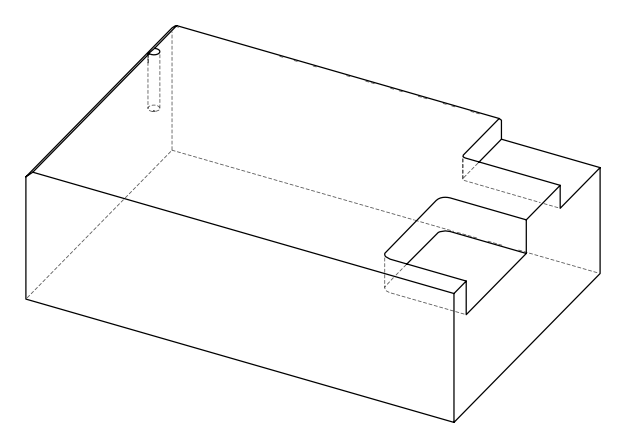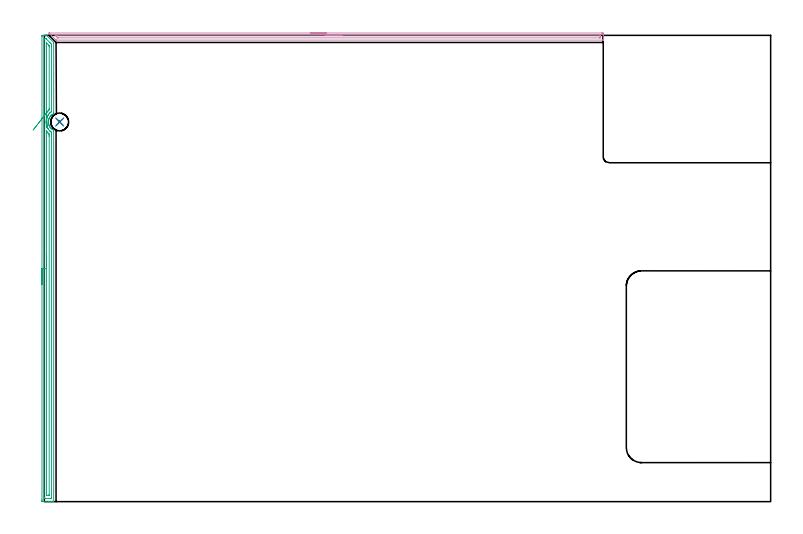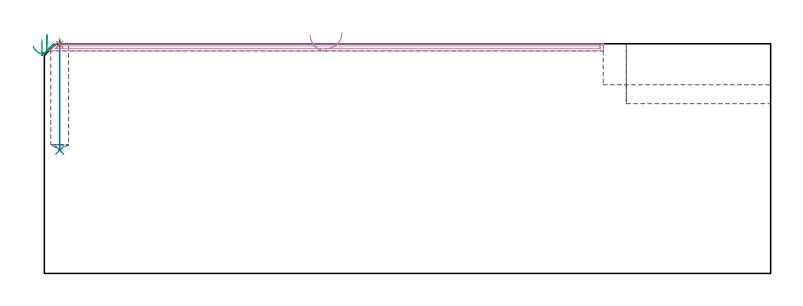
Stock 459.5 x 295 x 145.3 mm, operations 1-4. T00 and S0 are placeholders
(PLAN: 6 operations, 4 tool changes, 126.2 min)
(1 SPOT_DRILL | STEP1POCKET | NXT0321_9005460120000 | 0.03 min | 1 mm3)
(2 DRILL_BLIND_HOLE_INTO_CENTER | STEP1POCKET | UGT0301_508 | 0.28 min | 6490 mm3)
(3 AREA_MILL | FG_CHAMFER_SURFACE | UGT0205_001 | 7.33 min | 8045 mm3)
(4 AREA_MILL_1 | FG_CHAMFER_SURFACE_1 | UGT0205_001 | 5.75 min | 3549 mm3)
(5 MILL_CORNER_NOTCH_RECTANGULAR | CORNER_NOTCH_RECTANGULAR | NXT0201_008 | Follow Part, ap 1.5, ae 75% | 83.26 min | 220953 mm3)
(6 MILL_SLOT | SLOT_PARTIAL_RECTANGULAR | NXT0201_012 | Follow Part, ap 4, ae 75% | 29.59 min | 418311 mm3)
(TOOL NXT0321_9005460120000 | NC Spot Drill, 142deg, 12mm, Carbide, Uncoated | D12 PA142 FL30 Z2)
(TOOL UGT0301_508 | Carbide Drill 11.3 mm | D11.3 PA118 FL94 Z2)
(TOOL UGT0205_001 | Chamfer Mill 20 x 3 x 45 deg. | D20 FL50 Z2)
(TOOL NXT0201_008 | ENDMILL 6mm [2P460-0600-NA 1630] | D6 FL26 Z6)
(TOOL NXT0201_012 | ENDMILL 16mm [2P460-1600-NA 1630] | D16 FL38 Z6)
(OP 1 SPOT_DRILL)
G17 G21 G94 G90
T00 M6
G54
G17 G0 G90 X9.7 Y240.2 S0 M3
G43 Z155.3 H0
G94 G81 G98 Z144.814 F250. R148.3
G80
M5
M2
(OP 2 DRILL_BLIND_HOLE_INTO_CENTER)
G17 G21 G94 G90
T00 M6
G54
G17 G0 G90 X9.7 Y240.2 S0 M3
G43 Z155.3 H0
G94 G81 G98 Z78. F250. R147.3
G80
M5
M2
(OP 3 AREA_MILL)
G17 G21 G94 G90
T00 M6
G54
G17 G0 G90 X-1.5 Y137.5 S1061 M3
G43 Z155.3 H0
Z147.9
G94 G1 Y137.538 Z147.028 F250.
Y137.652 Z146.163
Y137.841 Z145.312
Y138.103 Z144.48
Y138.437 Z143.674
Y138.84 Z142.9
Y139.308 Z142.164
Y139.84 Z141.472
Y140.429 Z140.829
Y141.072 Z140.24
Y141.764 Z139.708
Y142.5 Z139.24
Y143.274 Z138.837
Y144.08 Z138.503
Y144.912 Z138.241
Y145.764 Z138.052
Y146.628 Z137.938
Y147.5 Z137.9
Y294.388
X-1.498 Y294.543 Z137.902
X-1.491 Y294.998 Z137.905
X-1.248 Y295. Z138.149
X-0.918 Z138.478
X-0.358 Z139.039
X-0.027 Z139.368
X1.284 Z140.683
X1.309 Z140.708
X1.393 Y294.998 Z140.79
X1.415 Y294.983 Z140.813
X1.635 Y294.766 Z141.034
X5.763 Y290.637 Z145.161
X5.783 Y290.619 Z145.179
X5.901 Y290.504 Z145.283
X5.9 Y289.923 Z145.3
Y246.169
X5.894 Y245.371 Z145.292
X5.766 Y245.297 Z145.166
X5.604 Y245.215 Z145.004
X5.313 Y245.048 Z144.713
X5.028 Y244.866 Z144.427
X4.979 Y244.83 Z144.378
X4.872 Y244.75 Z144.27
X4.677 Y244.605 Z144.076
X4.498 Y244.455 Z143.898
X4.341 Y244.323 Z143.741
X4.142 Y244.126 Z143.542
X3.954 Y243.91 Z143.354
X3.848 Y243.787 Z143.247
X3.804 Y243.729 Z143.203
X3.575 Y243.43 Z142.973
X3.258 Y242.924 Z142.656
X3.066 Y242.538 Z142.465
X2.913 Y242.151 Z142.309
X2.89 Y242.095 Z142.287
X2.749 Y241.645 Z142.148
X2.662 Y241.258 Z142.059
X2.649 Y241.201 Z142.047
X2.589 Y240.753 Z141.986
X2.568 Y240.345 Z141.954
X2.564 Y240.307
Y240.266 Z141.957
Y240.261 Z141.956
X2.566 Y240.163 Z141.957
X2.571 Y239.978 Z141.958
Y239.919 Z141.961
Y239.861 Z141.963
X2.612 Y239.472 Z142.006
X2.617 Y239.414 Z142.013
X2.647 Y239.247 Z142.045
X2.69 Y239.026 Z142.081
X2.699 Y238.968 Z142.093
X2.818 Y238.519 Z142.214
X2.868 Y238.374 Z142.267
X2.973 Y238.076 Z142.372
X3.109 Y237.77 Z142.506
X3.258 Y237.471 Z142.656
X3.283 Y237.43 Z142.681
X3.431 Y237.184 Z142.83
X3.536 Y237.037 Z142.935
X3.568 Y236.993 Z142.967
X3.713 Y236.794 Z143.107
X3.761 Y236.726 Z143.156
X4.143 Y236.269 Z143.542
X4.352 Y236.069 Z143.752
X4.427 Y236.005 Z143.826
X4.571 Y235.881 Z143.97
X4.742 Y235.752 Z144.139
X5.029 Y235.533 Z144.426
X5.145 Y235.454 Z144.542
X5.226 Y235.399 Z144.623
X5.318 Y235.346 Z144.715
X5.489 Y235.248 Z144.887
X5.86 Y235.058 Z145.26
X5.893 Y235.038 Z145.293
X5.9 Y234.561 Z145.3
Y0.166
X5.897 Y0.01 Z145.288
X5.852 Y0.008 Z145.243
X5.468 Y0. Z144.867
X5.088 Z144.488
X4.427 Z143.822
X3.206 Z142.603
X2.645 Z142.04
X-0.918 Y0.001 Z138.479
X-1.165 Y0.003 Z138.232
X-1.491 Y0.007 Z137.906
X-1.493 Y0.036 Z137.904
X-1.498 Y0.612 Z137.902
X-1.5 Y1.196 Z137.9
Y147.5
X-0.086 Z139.314
X-0.085 Y292.661 Z139.315
X-0.084 Y292.72 Z139.316
X-0.079 Y292.837 Z139.321
X-0.07 Y292.99 Z139.33
X-0.027 Y292.992 Z139.373
X0.468 Y292.998 Z139.868
X0.864 Y292.995 Z140.264
X0.92 Y292.991 Z140.32
X0.952 Y292.986 Z140.352
X0.982 Y292.959 Z140.382
X1.105 Y292.842 Z140.505
X1.348 Y292.602 Z140.748
X3.536 Y290.414 Z142.936
X4.024 Y289.923 Z143.424
X4.427 Y289.511 Z143.827
X4.479 Y289.03 Z143.879
X4.482 Y288.975 Z143.882
X4.486 Y288.137 Z143.886
Y288.078
X4.485 Y246.944 Z143.885
X4.483 Y246.827 Z143.883
X4.479 Y246.749 Z143.879
X4.475 Y246.718 Z143.875
X4.469 Y246.711 Z143.869
X4.427 Y246.676 Z143.827
X4.141 Y246.456 Z143.541
X3.775 Y246.169 Z143.175
X3.647 Y246.058 Z143.047
X3.536 Y245.955 Z142.936
X3.203 Y245.611 Z142.603
X2.913 Y245.276 Z142.313
X2.795 Y245.126 Z142.195
X2.645 Y244.926 Z142.045
X2.428 Y244.601 Z141.828
X2.291 Y244.383 Z141.691
X2.094 Y244.044 Z141.494
X1.824 Y243.491 Z141.224
X1.811 Y243.462 Z141.211
X1.803 Y243.442 Z141.203
X1.755 Y243.317 Z141.155
X1.566 Y242.786 Z140.966
X1.507 Y242.598 Z140.907
X1.424 Y242.317 Z140.824
X1.371 Y242.089 Z140.771
X1.286 Y241.705 Z140.686
X1.233 Y241.334 Z140.633
X1.178 Y240.812 Z140.578
X1.159 Y240.516 Z140.559
X1.158 Y239.919 Z140.558
X1.161 Y239.77 Z140.561
X1.171 Y239.611 Z140.571
X1.235 Y239.026 Z140.635
X1.315 Y238.574 Z140.715
X1.415 Y238.133 Z140.815
X1.498 Y237.822 Z140.898
X1.653 Y237.342 Z141.053
X1.69 Y237.24 Z141.09
X1.755 Y237.075 Z141.155
X2.027 Y236.484 Z141.427
X2.096 Y236.347 Z141.496
X2.296 Y235.998 Z141.696
X2.451 Y235.755 Z141.851
X2.645 Y235.47 Z142.045
X2.65 Y235.463 Z142.05
X2.685 Y235.414 Z142.085
X3.275 Y234.702 Z142.675
X3.411 Y234.561 Z142.811
X3.536 Y234.447 Z142.936
X4.217 Y233.879 Z143.617
X4.427 Y233.711 Z143.827
X4.479 Y233.668 Z143.879
X4.481 Y233.614 Z143.881
X4.486 Y232.775 Z143.886
Y232.716
X4.485 Y2.34 Z143.885
X4.484 Y2.28 Z143.884
X4.479 Y2.163 Z143.879
X4.47 Y2.01 Z143.87
X4.427 Y2.008 Z143.827
X3.932 Y2.001 Z143.332
X0.864 Y2. Z140.264
X0.369 Y2.001 Z139.769
X-0.027 Y2.008 Z139.373
X-0.077 Y2.01 Z139.323
X-0.083 Y2.221 Z139.317
X-0.085 Y2.339 Z139.315
X-0.086 Y147.5 Z139.314
X1.328 Z140.728
X1.329 Y234.428 Z140.729
Y234.472
X1.331 Y234.495 Z140.731
X1.345 Y234.479 Z140.745
X1.755 Y233.921 Z141.155
X1.955 Y233.668 Z141.355
X2.267 Y233.292 Z141.667
X2.451 Y233.077 Z141.851
X2.645 Y232.879 Z142.045
X2.752 Y232.775 Z142.152
X2.891 Y232.651 Z142.291
X3.048 Y232.513 Z142.448
X3.065 Y232.453 Z142.465
X3.067 Y232.353 Z142.467
X3.07 Y231.882 Z142.47
X3.071 Y231.455 Z142.471
X3.072 Y230.989 Z142.472
X3.071 Y4.65 Z142.471
X3.07 Y4.184 Z142.47
X3.068 Y4.078 Z142.468
X3.065 Y4.027 Z142.465
X3.06 Y4.01 Z142.46
X3.012 Y4.007 Z142.412
X2.828 Y4.001 Z142.228
X1.571 Z140.971
X1.449 Y4.003 Z140.849
X1.352 Y4.009 Z140.752
X1.334 Y4.013 Z140.734
X1.332 Y4.019 Z140.732
X1.33 Y4.042 Z140.73
X1.329 Y4.184 Z140.729
X1.328 Y147.5 Z140.728
Y148.372 Z140.766
Y149.236 Z140.88
Y150.088 Z141.069
Y150.92 Z141.332
Y151.726 Z141.665
Y152.5 Z142.068
Y153.236 Z142.537
Y153.928 Z143.068
Y154.571 Z143.657
Y155.16 Z144.301
Y155.692 Z144.993
Y156.16 Z145.728
Y156.563 Z146.502
Y156.897 Z147.308
Y157.159 Z148.14
Y157.348 Z148.992
Y157.462 Z149.857
Y157.5 Z150.728
G0 Z155.3
X1.797 Y236.418
Z151.208
G1 Y236.414 Z150.336
X1.793 Y236.486 Z149.467
X1.786 Y236.633 Z148.607
X1.775 Y236.854 Z147.763
X1.761 Y237.148 Z146.942
X1.743 Y237.512 Z146.149
X1.722 Y237.944 Z145.392
X1.698 Y238.44 Z144.675
X1.671 Y238.997 Z144.003
X1.641 Y239.61 Z143.384
X1.609 Y240.275 Z142.819
X1.574 Y240.986 Z142.316
X1.538 Y241.739 Z141.876
X1.499 Y242.526 Z141.503
X1.459 Y243.344 Z141.201
X1.418 Y244.184 Z140.971
X1.377 Y245.042 Z140.815
X1.334 Y245.909 Z140.734
X1.332 Y245.95 Z140.732
X1.33 Y246.027 Z140.73
X1.329 Y246.106 Z140.729
X1.328 Y246.169 Z140.728
X1.329 Y289.923 Z140.729
X1.33 Y290.112 Z140.73
X1.332 Y290.149 Z140.732
X1.333 Y290.154 Z140.733
X1.345 Y290.146 Z140.745
X1.392 Y290.104 Z140.792
X1.577 Y289.923 Z140.977
X2.645 Y288.855 Z142.045
X3.003 Y288.494 Z142.403
X3.046 Y288.447 Z142.446
X3.064 Y288.424 Z142.464
X3.066 Y288.393 Z142.466
X3.07 Y288.28 Z142.47
X3.071 Y288.137 Z142.471
X3.072 Y287.71 Z142.472
X3.071 Y248.848 Z142.471
X3.069 Y248.423 Z142.469
X3.065 Y247.955 Z142.465
X3.058 Y247.909 Z142.458
X2.87 Y247.73 Z142.27
X2.645 Y247.512 Z142.045
X2.425 Y247.283 Z141.825
X2.221 Y247.062 Z141.621
X2.007 Y246.81 Z141.407
X1.755 Y246.488 Z141.155
X1.619 Y246.305 Z141.019
X1.359 Y245.941 Z140.759
X1.334 Y245.909 Z140.734
X0.866 Y245.308 Z140.311
X0.376 Y244.679 Z139.955
X-0.13 Y244.029 Z139.67
X-0.65 Y243.361 Z139.457
X-1.18 Y242.682 Z139.32
X-1.715 Y241.995 Z139.258
X-2.251 Y241.307 Z139.272
X-2.784 Y240.623 Z139.362
X-3.31 Y239.947 Z139.527
X-3.826 Y239.285 Z139.767
X-4.327 Y238.642 Z140.078
X-4.809 Y238.024 Z140.46
X-5.269 Y237.433 Z140.908
X-5.703 Y236.876 Z141.42
X-6.108 Y236.356 Z141.992
X-6.481 Y235.877 Z142.618
X-6.819 Y235.443 Z143.296
X-7.119 Y235.058 Z144.018
G0 Z155.3
M5
M2
(OP 4 AREA_MILL_1)
G17 G21 G94 G90
T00 M6
G54
G17 G0 G90 X168.25 Y296.5 S1061 M3
G43 Z155.3 H0
Z150.8
G94 G1 X168.288 Z149.928 F250.
X168.402 Z149.064
X168.591 Z148.212
X168.853 Z147.38
X169.187 Z146.574
X169.59 Z145.8
X170.059 Z145.064
X170.59 Z144.372
X171.179 Z143.729
X171.822 Z143.14
X172.514 Z142.608
X173.25 Z142.14
X174.024 Z141.737
X174.83 Z141.403
X175.662 Z141.141
X176.514 Z140.952
X177.378 Z140.838
X178.25 Z140.8
X352.489
X352.977 Y296.499 Z140.801
X353.459 Y296.494 Z140.803
X353.591 Y296.491 Z140.805
X353.6 Y296.017 Z141.278
Y295.75 Z141.545
Y295.134 Z142.161
Y293.715 Z143.581
Y293.366 Z143.929
Y292.668 Z144.632
Y292.381 Z144.918
Y292.016 Z145.275
X353.592 Y292.002 Z145.288
X353.423 Y292. Z145.3
X7.545
X7.404 Y292.004 Z145.289
X7.389 Y292.014 Z145.279
X7.194 Y292.206 Z145.094
X3.077 Y296.324 Z140.975
X2.948 Y296.459 Z140.839
X2.916 Y296.496 Z140.803
X3.056 Y296.5 Z140.8
X3.077
X178.25
Y295.086 Z142.214
X351.238 Y295.085 Z142.215
X351.581 Y295.079 Z142.221
X351.59 Y294.968 Z142.332
X351.597 Y294.73 Z142.57
X351.599 Y294.25 Z143.05
Y293.845 Z143.455
X351.591 Y293.438 Z143.862
X351.589 Y293.42 Z143.88
X351.583 Y293.418 Z143.882
X351.559 Y293.416 Z143.884
X351.506 Y293.415 Z143.885
X351.4 Y293.414 Z143.886
X8.626 Y293.415 Z143.885
X8.521 Y293.416 Z143.884
X8.469 Y293.419 Z143.881
X8.447 Y293.421 Z143.879
X8.402 Y293.46 Z143.84
X7.992 Y293.86 Z143.44
X7.6 Y294.25 Z143.05
X7.099 Y294.753 Z142.547
X6.883 Y294.974 Z142.326
X6.794 Y295.068 Z142.232
X7.099 Y295.083 Z142.217
X7.149 Y295.084 Z142.216
X7.992 Y295.086 Z142.214
X178.25
X179.122 Z142.252
X179.987 Z142.366
X180.838 Z142.555
X181.67 Z142.817
X182.476 Z143.151
X183.25 Z143.554
X183.986 Z144.023
X184.678 Z144.554
X185.321 Z145.143
X185.91 Z145.786
X186.442 Z146.478
X186.91 Z147.214
X187.313 Z147.988
X187.647 Z148.794
X187.909 Z149.626
X188.098 Z150.478
X188.212 Z151.343
X188.25 Z152.214
G0 Z155.3
M5
M2
